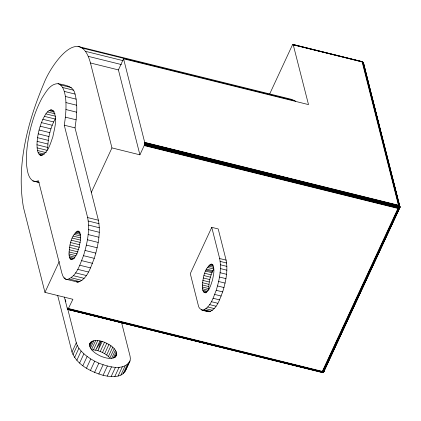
<?xml version="1.0" encoding="UTF-8"?>
<svg xmlns="http://www.w3.org/2000/svg" width="421" height="421" viewBox="0 0 421 421"><rect width="100%" height="100%" fill="white"/><g stroke="black" fill="none" stroke-linecap="round" stroke-linejoin="round"><path stroke-width="0.63" d="M32.87 180.898L35.532 181.535L38.495 180.772L61.866 273.118L62.813 275.892L64.05 277.913L65.555 279.128L67.286 279.512C77.022 276.218 79.927 264.22 83.521 255.684C87.215 243.443 90.094 230.313 87.636 217.557L64.266 125.205C65.765 115.728 66.65 106.05 65.418 96.488C64.466 91.72 63.35 85.463 58.098 83.674C50.22 83.616 45.973 91.999 42.205 97.725C37.159 106.923 33.633 116.87 30.922 126.984C27.818 139.483 25.76 152.397 26.623 165.306C27.37 170.8 27.97 177.399 32.87 180.898L39.195 182.467M76.306 281.791L78.038 282.175C87.773 278.886 90.683 266.882 94.272 258.347C97.967 246.111 100.845 232.976 98.388 220.22L75.017 127.868C76.69 116.728 77.927 105.134 75.064 94.083C73.686 85.842 64.718 85.079 58.098 83.674M69.002 253.979C69.491 246.096 70.565 235.576 77.817 231.097L78.601 231.266C82.184 235.507 80.022 241.991 79.201 246.932C77.575 251.316 76.464 258.215 71.281 259.541C69.202 258.641 69.212 255.9 69.002 253.979L75.959 255.7M202.327 287.001C202.811 279.102 203.917 268.656 211.142 264.125L211.926 264.293C215.51 268.535 213.352 275.018 212.526 279.96C210.9 284.338 209.79 291.243 204.606 292.569C202.527 291.669 202.538 288.927 202.327 287.001L208.779 288.601L208.884 289.795M208.779 288.601C208.774 281.812 210.432 274.913 213.847 269.019L207.395 267.419M64.371 297.047L67.418 309.082L67.907 309.477L72.907 299.294L44.952 292.369L23.46 207.448C16.172 165.421 27.554 122.111 43.868 83.469C50.409 65.976 79.701 23.002 90.462 62.982L111.949 147.903L139.909 154.828L144.335 145.261L144.766 142.619L123.574 58.793L308.509 104.603L293.153 44.494L292.206 45.415L269.582 94.193M201.254 309.84L202.696 310.161C210.805 307.414 213.231 297.415 216.226 290.301C219.304 280.102 221.704 269.161 219.651 258.531L211.763 227.345L218.215 228.945L226.103 260.125C228.15 270.761 225.756 281.702 222.677 291.9C219.683 299.01 217.257 309.014 209.148 311.756C204.732 310.861 198.749 310.461 198.175 304.83L190.287 273.65L211.763 227.345M36.99 144.792C37.195 136.009 39.295 127.3 42.853 119.285C44.905 115.686 46.963 110.086 51.767 109.823C58.935 115.912 54.188 129.121 52.809 137.014C50.341 143.493 48.441 152.528 41.3 155.333L40.053 155.065C36.985 152.707 37.195 148.276 36.99 144.792L47.741 147.455L47.81 149.297M47.741 147.455C48.089 137.235 50.588 126.905 55.725 118.017M293.037 44.468L362.065 61.619L398.519 205.474L397.95 208.421L322.36 371.411L322.96 372.227L324.175 370.617L323.949 371.411L323.133 372.096L322.36 371.411L68.612 308.556M324.202 370.817L323.781 371.401L322.36 371.411C322.96 373.122 320.044 371.917 321.87 372.011M322.991 372.19L322.365 372.375L322.36 371.411L323.465 371.638L323.959 371.296L399.924 207.027L363.312 62.603C362.623 61.587 360.944 61.113 362.539 62.045L398.798 205.348L398.692 206.8L397.95 208.421L144.203 145.566M144.724 142.387L398.477 205.243C400.692 205.627 399.797 208.29 397.95 208.421L398.903 206.906L399.097 205.495L362.834 62.192L362.355 61.719L362.749 62.592M57.709 295.584L71.991 352.045C76.854 364.854 90.636 371.696 103.071 375.29C110.486 377.032 123.395 378.516 125.905 369.017M125.737 370.159L130.031 360.897L130.373 358.613L130.047 356.098L121.543 322.475M324.091 371.164L399.792 207.827M363.481 62.855L362.349 61.855L363.097 62.382L399.355 205.685L399.082 207.037L397.95 208.421L398.308 208.348L399.482 207.774L399.924 206.727L363.402 62.661L362.213 61.94L293.4 44.894M399.576 205.911L399.24 207.195L397.95 208.421L399.45 208.2L399.924 207.027M399.95 207.237L399.866 207.732M363.212 63.397L362.755 61.934M363.023 62.713L363.581 63.224L370.864 92.688M363.202 62.603L363.66 63.424L363.502 64.324M399.782 207.906L399.513 206.643L398.534 206.048L144.782 143.193M323.133 372.096L323.26 371.606M116.749 354.445C114.444 360.85 105.366 358.071 100.672 356.15C95.883 353.756 89.273 349.998 89.705 343.831C92.509 338.558 99.961 340.636 104.524 342.252C109.686 344.562 116.285 348.135 116.749 354.445L115.407 357.334M322.833 372.148C324.844 370.459 323.649 372.538 322.36 371.411L321.902 372.375L321.512 371.996M399.745 206.164L399.355 207.374L397.95 208.421L399.371 208.411L399.44 207.569L398.903 206.906L144.713 143.866M399.371 208.411L399.534 207.121L398.508 206.374L144.761 143.519M399.55 208.306L399.897 207.537L399.392 205.422M139.909 154.828L118.417 69.907L123.574 58.793M44.952 292.369L59.245 261.552M91.336 192.355L111.949 147.903M71.991 352.045L76.29 342.783L67.46 307.893M72.98 354.719L77.275 345.457L76.29 342.783M74.606 357.492L78.901 348.235L77.275 345.457M76.827 360.297L81.121 351.04L78.901 348.235M79.595 363.065L83.89 353.803L81.121 351.04M89.415 344.473L90.22 342.736M89.505 345.304L91.115 341.831M89.668 346.936L92.352 341.152M90.415 348.23L93.904 340.705M82.832 365.723L87.131 356.461L83.89 353.803M95.72 340.51L91.425 349.772C98.335 349.846 105.155 352.982 109.928 357.939L114.223 348.677M93.457 349.835L97.751 340.578M86.468 368.207L90.762 358.945L87.131 356.461M99.935 340.894L95.641 350.156L101.072 341.147L97.925 350.719L102.219 341.463M90.41 370.459L94.704 361.197L90.762 358.945M100.23 351.514L104.524 342.252M102.498 352.514L106.792 343.257M94.557 372.417L98.851 363.16C108.16 366.675 123.774 371.632 130.031 360.897M104.661 353.693L108.955 344.436M106.66 355.019L110.955 345.757M98.814 374.043L103.108 364.781M108.434 356.445L112.728 347.188M103.071 375.29L107.366 366.028M111.649 358.297L115.407 350.198M113.281 358.055L116.233 351.688M114.538 357.75L116.685 353.119M107.223 376.127L111.518 366.865M111.17 376.532L115.465 367.275M114.817 376.5L119.111 367.244M118.069 376.032L122.364 366.775M120.848 375.137L125.142 365.875M123.085 373.837L127.384 364.575M124.727 372.164L129.026 362.902M399.766 207.627L323.781 371.401L323.339 371.953L322.36 371.411L321.412 372.338M322.097 372.422L322.681 372.332L322.36 371.411M323.949 371.411L324.175 371.001M323.66 371.738L324.023 371.269M323.454 371.927L323.765 371.648M323.023 372.053L399.15 208.479L399.04 207.469L144.645 144.224M322.739 372.032L323.302 371.506L398.892 208.516L398.803 207.737L144.556 144.582M322.907 372.217L323.275 372.043M322.581 372.09L322.981 371.959M322.996 372.101L322.328 372.296M322.418 372.127L68.186 309.251M322.418 372.269L67.907 309.477M322.412 372.359L321.723 372.39M397.95 208.421L399.682 207.821L399.924 206.727M67.713 86.4L68.849 86.337M362.502 62.013L362.334 62.166M321.928 372.196L321.228 372.122M321.997 372.285L67.481 309.267M321.312 372.259L321.902 372.375M362.623 62.192L363.312 62.603M292.911 44.494L362.376 61.719M292.774 44.584L362.149 61.755L363.234 62.413M78.064 46.468L290.958 99.203L294.889 100.745L295.742 101.577M81.995 48.01L294.889 100.745M85.416 51.325L123.021 60.645M88.257 56.351L121.406 64.56M90.462 62.982L118.417 69.907M60.603 84.921L71.354 87.584M62.692 87.526L73.443 90.189M64.313 91.42L75.064 94.083M65.418 96.488L76.169 99.151M65.976 102.587L76.727 105.25M65.965 109.539L76.717 112.207M50.441 109.881L53.604 110.665M48.994 110.591L54.688 112.002M47.468 111.933L55.056 113.817M65.392 117.154L76.143 119.817M45.905 113.87L55.393 116.222M44.352 116.343L55.104 119.006M144.766 142.619L398.519 205.474L399.887 206.653M144.787 142.887L398.534 205.743L399.582 206.379L399.913 207.158M42.853 119.285L53.604 121.948M144.45 144.929L398.198 207.785L398.634 208.432L323.007 371.511L322.518 371.906L68.328 309.061M64.266 125.205L75.017 127.868M144.335 145.261L398.082 208.116L398.298 208.442L322.444 371.68L68.47 308.83M41.447 122.606L52.204 125.269M40.184 126.211L50.936 128.873M39.09 130L49.841 132.662M38.2 133.862L48.952 136.525M37.543 137.688L48.294 140.351M37.137 141.367L47.889 144.029M37.106 147.86L47.226 150.371M37.485 150.492L46.342 152.686M38.116 152.607L44.442 154.175M38.979 154.149L42.774 155.086M40.053 155.065L41.947 155.533M35.532 181.535L38.695 182.319M87.636 217.557L98.388 220.22M88.263 221.009L99.014 223.672M88.563 225.067L99.314 227.729M219.651 258.531L226.103 260.125M220.178 261.409L226.63 263.004M88.515 229.619L99.267 232.281M220.425 264.788L226.877 266.382M77.817 231.097L79.085 231.413M211.142 264.125L212.316 264.414M76.948 231.34L79.48 231.966M210.274 264.367L213.21 265.093M88.136 234.56L98.888 237.223M76.017 231.987L80.443 233.081M209.342 265.009L213.447 266.025M220.388 268.582L226.84 270.182M75.049 233.013L80.743 234.423M208.374 266.04L213.652 267.346M74.07 234.397L80.395 235.96M73.112 236.092L80.706 237.97M206.443 269.119L212.889 270.719M87.421 239.765L98.172 242.428M220.067 272.697L226.519 274.297M205.98 270.072L212.426 271.666M72.201 238.054L80.427 240.091M205.527 271.082L211.979 272.682M71.365 240.228L80.222 242.422M204.69 273.255L211.142 274.855M219.473 277.039L225.924 278.634M86.4 245.111L97.151 247.774M70.628 242.549L79.48 244.743M203.953 275.576L210.405 277.171M218.62 281.491L225.072 283.091M70.007 244.948L79.49 247.301M203.332 277.976L209.784 279.57M85.089 250.458L95.841 253.121M69.518 247.359L78.374 249.553M202.848 280.386L209.295 281.986M217.531 285.948L223.983 287.548M69.186 249.711L78.043 251.905M202.512 282.738L208.963 284.338M69.012 251.942L77.232 253.979M202.338 284.964L208.79 286.564M83.521 255.684L94.272 258.347M216.226 290.301L222.677 291.9M69.16 255.768L74.849 257.178M202.485 288.79L208.348 290.243M69.476 257.257L74.533 258.51M202.801 290.279L207.495 291.443M81.742 260.652L92.494 263.314M69.944 258.399L73.107 259.183M203.269 291.427L206.79 292.3M214.742 294.442L221.193 296.037M70.549 259.173L71.817 259.483M203.875 292.195L206.222 292.779M204.606 292.569L205.78 292.858M79.785 265.241L90.536 267.903M213.11 298.268L219.562 299.863M211.379 301.683L217.831 303.283M77.706 269.34L88.463 272.003M209.59 304.609L216.041 306.209M75.559 272.85L86.31 275.513M207.779 306.972L214.231 308.567M73.386 275.687L84.142 278.349M206.001 308.709L212.452 310.303M204.29 309.777L210.742 311.377M202.696 310.161L209.148 311.756M71.249 277.771L82.006 280.433M69.202 279.055L79.953 281.717M64.05 277.913L65.318 278.223M65.555 279.128L78.038 282.175M67.56 309.398L321.528 372.364M361.723 61.545L362.165 61.724M94.704 361.197L98.851 363.16M362.113 61.598L362.66 61.861M363.028 62.955L363.449 63.318L363.276 62.492M206.869 310.761L207.706 311.435M363.402 62.661L363.518 62.934M371.185 93.962L372.959 100.966M373.28 102.24L380.537 130.899M380.858 132.178L391.493 174.21M391.814 175.483L397.777 199.049M398.103 200.328L399.066 204.148M379.137 126.105L379.621 128.016M386.71 156.038L387.194 157.949M394.288 185.971L394.772 187.882M65.371 299.647L65.855 301.547M399.861 206.437L399.945 206.943"/></g></svg>
